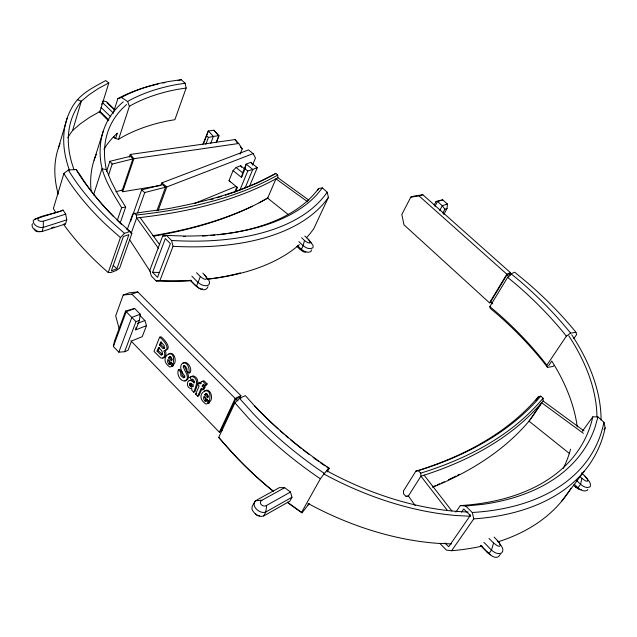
<?xml version="1.0" encoding="UTF-8"?>
<svg xmlns="http://www.w3.org/2000/svg" width="637" height="637" viewBox="0 0 637 637"><rect width="100%" height="100%" fill="white"/><g stroke="black" fill="none" stroke-linecap="round" stroke-linejoin="round"><path stroke-width="0.96" d="M42.058 231.518L65.507 223.929L66.766 219.861L65.699 214.136L43.332 221.206L43.284 227.393L42.058 231.518C37.901 232.409 31.396 229.312 32.073 224.495L32.678 223.754M601.002 419.871L601.049 417.928A229.949 136.557 29.2 0 0 571.747 334.823M443.766 214.526L447.015 208.554L447.429 204.031L442.691 199.851L436.066 201.451L434.187 204.955M311.509 249.839L310.88 251.583C305.76 254.219 300.696 248.788 297.431 245.532M140.029 315.594L144.87 320.515L146.502 325.618L135.8 329.87L136.143 327.251M135.8 329.87L139.439 320.3L140.228 314.168L134.638 308.491L125.553 311.047L114.453 341.161L113.378 346.488L118.816 352.173L124.613 351.712L128.037 350.302L131.58 340.986L142.242 336.67L146.502 325.618M189.842 377.407L193.13 375.798C201.013 378.537 196.729 386.38 194.954 391.659L193.759 392.217C195.543 386.938 199.819 379.087 191.928 376.34L189.842 377.407L191.538 379.779L192.732 379.23M290.504 492.035L266.656 505.38L265.796 512.029L263.694 515.97C259.617 517.594 255.254 514.529 253 511.24C249.879 507.418 253.964 504.122 255.461 500.786L279.388 487.616L284.659 487.695L290.504 492.035L291.977 497.234L289.843 501.144L263.694 515.97M181.752 371.22L180.558 371.753L180.948 375.758L183.544 377.876L184.69 377.096L184.841 376.085C173.184 362.111 190.16 356.616 189.117 373.035L186.872 370.917L186.928 368.696L185.757 366.848L184.228 365.861L183.337 366.363C183.814 370.981 190.853 376.913 185.248 381.109C180.064 381.459 176.592 374.429 178.328 369.858L179.53 369.325L181.752 371.22L182.142 375.225L184.738 377.343M184.865 380.679C192.756 379.23 185.471 369.938 184.531 365.829L184.881 365.415L183.679 365.941M34.764 229.025L34.653 229.583C35.266 231.852 38.371 232.043 40.282 231.51M579.829 476.436L581.884 478.331L580.602 484.271L577.998 487.719L575.386 486.947L573.332 485.036M207.996 286.754C204.111 295.218 192.947 283.576 190.28 280.065M189.635 384.39L190.447 383.235L193.377 384.804L192.286 386.763L191.363 386.906L189.691 385.09L189.635 384.39L190.981 383.227L189.786 383.777M244.99 169.227L240.651 165.724L236.104 167.507L233.062 170.589L241.511 177.444L242.625 172.794L246.161 164.139L250.699 162.355L257.276 167.642L249.656 185.964M241.511 177.444L245.038 168.805L246.161 164.139L252.762 169.458L257.276 167.642L256.178 167.65M301.604 237.744L304.502 240.46L303.124 245.619L301.412 249.282L300.25 249.616L296.842 246.4M460.312 505.587A277.78 163.136 27 0 0 592.84 416.821L597.952 416.94L603.98 422.331L603.709 423.326A275.925 162.093 27.5 0 1 473.912 512.379L472.304 512.546L465.719 506.049L460.312 505.587L455.869 512.14M597.952 416.94L594.942 427.594A282.302 165.262 27 0 1 482.735 504.353L465.719 506.049M500.3 554.246C495.451 563.96 484.136 548.282 480.457 545.463M58.437 147.951L67.148 118.179M488.961 538.432L493.579 543.011L491.509 550.034L488.89 553.649L480.561 545.336M67.761 137.831A199.285 111.937 23.2 0 1 72.594 130.537L81.321 101.211L89.092 94.73L98.528 88.416L108.816 82.898L105.718 80.588C93.83 87.046 80.604 93.48 73.255 105.352A209.557 113.641 23.4 0 0 69.353 169.944M113.529 216.588A247.897 129.908 24.1 0 1 80.119 175.032L76.161 169.498L68.39 169.991L63.923 173.415L53.389 208.506L55.777 212.463M108.816 82.898L99.929 111.523L89.713 117.288L80.326 123.833L72.594 130.537M94.093 160.19L103.385 130.784M113.33 112.845L117.837 98.687L119.103 97.939A264.1 147.903 25.5 0 1 158.056 84.044M93.504 194.994L101.944 168.813L106.363 169.617L111.037 181.107L117.622 193.974L125.68 207.049L120.186 222.998M106.554 171.496L109.867 161.32L130.577 156.232L132.894 158.924L122.36 189.993L115.846 191.753M113.362 137.074L115.592 138.571L118.609 139.304L129.383 106.339L127.623 101.53L121.524 97.493L117.837 98.687M108.545 175.167L112.184 164.059L132.894 158.924M129.319 157.204L130.243 154.449L235.053 139.583L238.716 143.492L242.227 148.891L240.085 154.202M160.819 185.423L122.686 191.737L133.905 158.693L130.243 154.449M117.447 219.924L121.635 207.702C112.892 193.043 102.676 178.041 100.622 160.707A208.721 113.219 24.4 0 1 123.244 101.84M108.242 272.532L120.409 237.577L124.47 233.365L130.059 231.422L131.851 233.588L119.541 268.312L116.276 270.502L110.758 272.564L108.242 272.532C91.648 258.089 76.305 242.116 63.493 224.192L65.507 223.929M127.241 229.575L132.711 213.992C146.733 210.783 161.726 210.345 175.939 207.121C189.141 204.581 202.24 201.539 215.171 197.884C236.136 191.769 256.807 184.181 275.869 173.423L277.708 175.111L277.931 177.739L308.857 200.145M130.609 221.254L141.605 189.914L162.419 184.619L165.509 187.206L156.877 210.863M116.89 268.766L128.937 234.599L123.355 236.55L111.371 270.821L116.89 268.766L113.235 265.47M137.56 212.822L144.726 192.549L165.509 187.206M131.126 233.532L136.644 217.95L136.302 215.035L134.383 213.1M121.524 97.493L122.822 96.72A260.82 145.459 25.5 0 1 168.94 81.472L181.171 79.673L185.112 83.264L186.155 88.033L174.888 119.684L166.512 121.157A259.092 151.327 25.9 0 0 120.576 138.046L118.609 139.304M161.225 184.69L161.886 182.867L248.502 149.91L253.144 153.621L255.485 157.984L252.57 165.047M239.639 398.308L240.89 395.649L137.783 291.961L129.136 292.861L123.228 295.027L115.687 315.809L119.143 328.7M158.08 210.72L166.775 186.952L253.144 153.621M113.378 346.488L126.214 311.692L134.638 308.491M118.816 352.173L131.819 317.417L140.228 314.168M306.341 237.896A252.085 133.874 18.2 0 0 313.85 228.524L328.413 197.359L327.211 192.239L322.402 187.899L316.613 194.954A260.453 131.079 18.4 0 1 183.989 236.024L166.512 235.435L162.69 235.921L149.822 270.295L151.264 275.925L156.161 280.965L157.785 280.989A248.072 132.17 18.1 0 0 191.578 280.638M152.617 272.325L165.333 238.564L170.39 243.637L157.53 277.374L152.617 272.325L159.298 272.437M202.908 144.265L208.323 130.967L213.897 130.227L218.945 135.665L216.277 142.584M124.613 351.712L135.968 321.653L139.439 320.3M203.792 142.959L206.229 136.501M206.929 134.654L208.323 130.967L213.379 136.429L218.945 135.665L216.445 142.075M205.783 144.384L208.418 137.449L213.379 136.429L210.728 143.373M156.161 280.965L159.887 280.638L173.049 246.304L171.584 240.507L166.512 235.435M196.562 272.747L200.329 276.53L196.467 286.324L190.694 280.567M159.616 337.228L153.987 351.393L160.58 357.914L162.706 358.249C165.317 356.855 165.214 353.129 163.805 350.883C171.831 349.442 162.602 338.98 159.616 337.228L160.835 336.726C163.813 338.486 173.041 348.933 165.015 350.374C166.424 352.619 166.52 356.338 163.908 357.731L162.825 357.827M157.036 351.186L158.549 347.412C160.261 349.172 164.242 352.237 161.583 354.809L160.731 354.761L157.036 351.186L158.247 350.676L159.449 347.667M159.489 345.055L160.803 341.766L164.306 345.724L163.964 348.16L162.475 348.041L159.489 345.055L160.699 344.553L161.687 342.093M235.674 191.721L237.394 187.493L229.017 180.661L233.062 170.589M234.758 192.048L236.821 187.007L237.394 187.493M239.958 189.993L247.761 171.003L252.762 169.458L245.157 187.835M153.549 236.184C193.146 229.36 232.609 218.26 267.644 198.147L275.956 178.822L307.735 201.857M201.252 383.434L200.09 382.24L198.895 382.789L197.964 384.915L199.134 386.102L195.615 394.12L197.701 396.262L198.887 395.696L202.025 388.578M197.701 396.262L201.228 388.252L202.805 389.852L203.991 389.295L204.931 387.177L203.354 385.576L204.015 384.246M202.805 389.852L203.736 387.734L202.168 386.126L202.821 384.796L203.506 384.621L204.835 386.102L206.03 385.544L207.144 383.936L203.983 380.743L202.184 381.523M169.41 364.173L171.552 363.066L169.41 364.173L168.439 363.703L167.555 361.856L167.818 359.475L172.93 364.698C177.715 343.996 155.563 357.731 169.983 367.087L173.391 365.59L172.006 363.695M317.767 190.248L318.588 188.464L322.402 187.899M130.888 340.843L219.375 432.236L235.188 398.443L240.89 395.649M240.85 398.451L239.361 397.193L235.754 398.961L220.872 430.716L222.305 429.991M273.48 491.27C253.454 475.242 235.157 457.087 218.73 437.396L234.918 402.895L239.504 398.316L245.372 395.633L256.066 407.529A275.088 157.841 30.2 0 0 277.939 428.812M209.167 401.796C214.43 381.061 191.092 394.351 206.054 404.097L209.557 402.616L207.662 400.028L205.48 401.159L204.477 400.649L203.569 398.762L203.88 396.381L209.167 401.796L210.353 401.222C213.499 397.384 210.019 387.368 204.533 390.903M509.465 274.364L510.484 272.684L422.849 194.755L414.607 195.957L410.817 197.12L401.828 214.478L403.969 224.805L489.511 302.838L491.318 302.049M434.983 206.253L437.531 201.499L442.691 199.851M439.713 210.465L442.277 205.711L447.429 204.031M442.747 213.196L444.889 209.247L447.015 208.554M309.248 503.541L302.026 512.817L301.572 512.379L320.379 478.753L328.78 467.861L324.798 465.273A279.555 159.879 30.2 0 1 254.521 405.809M307.743 505.364L308.587 503.859M327.171 471.977L329.098 468.537L328.78 467.861M168.534 357.859L169.697 356.537L171.05 357.023L171.855 358.703L171.584 360.98L168.534 357.859L170.254 356.433M489.511 302.838L506.861 274.197L510.484 272.684M510.667 275.224L509.297 273.83L507.004 274.786L490.681 301.707L492.68 303.801M554.254 365.479L552.892 366.458L547.525 367.39L545.567 364.77A293.88 192.071 29.1 0 0 498.612 315.395L490.172 308.252L489.861 306.596L507.641 277.342L511.121 273.83L514.648 272.206L527.173 282.533A291.467 180.375 29.3 0 1 574.59 330.595L575.959 332.323L576.581 334.592L573.857 338.605M204.644 394.781L205.886 393.491L207.296 394.016L208.116 395.736L207.805 398.014L204.644 394.781L206.388 393.324M415.857 471.173L403.46 490.96L403.635 493.97L406.048 496.406L408.413 495.952L420.914 476.197L420.746 473.124L418.278 470.671L415.857 471.173C461.841 457.032 506.909 433.908 538.432 396.716L540.765 396.142L543.066 398.229L543.138 400.992C511.845 438.439 466.873 461.865 420.914 476.197L447.453 510.54M547.525 367.39L546.817 365.272L566.341 336.169L570.553 333.151L575.959 332.323M548.696 365.654L551.777 361.068A218.3 133.993 29.5 0 1 577.241 426.925M535.709 400.721L538.432 396.716M461.538 512.188L463.736 508.971L470.289 515.46L448.703 546.769L444.897 542.915M531.067 418.597L540.94 404.192M204.835 386.102L205.95 384.493L207.144 383.936M440.095 543.679L446.41 550.097L451.649 550.71L473.745 518.884A279.372 164.8 27.5 0 0 605.15 427.857L603.98 422.331M582.337 431.241L592.84 416.821M603.964 429.457L605.15 427.857M561.348 501.637L584.002 471.491M327.211 192.239L326.677 192.9A253.916 128.754 18.6 0 1 173.24 240.555L171.584 240.507M587.768 489.646L587.083 490.482C582.122 492.576 577.719 487.393 574.47 484.431M530.008 419.99C504.448 450.773 469.326 472.208 432.634 487.249M543.066 398.229C511.853 435.748 466.754 459.006 420.746 473.124M540.765 396.142C509.17 433.224 464.198 456.403 418.278 470.671M189.205 380.647L191.004 380.01L194.564 382.041M168.455 354.084C173.782 350.43 177.054 360.454 174.124 364.173L172.93 364.698M182.946 362.947C187.604 360.271 192.31 368.313 190.312 372.494L189.117 373.035M191.538 379.779L192.493 379.302L193.497 379.931L194.508 381.834L194.142 383.06C187.278 375.026 184.173 388.331 191.912 388.729L191.705 390.107L193.759 392.217M305.832 251.87L304.884 252.204L303.18 251.679L300.25 249.616M172.316 366.386L173.391 365.59M284.659 487.695L261.934 500.26C257.475 502.896 263.344 507.944 266.656 505.38M202.486 288.72L201.356 289.126L199.461 288.553L196.339 286.284M208.426 403.388L209.557 402.616M129.383 106.339L131.357 105.137A264.506 148.365 25.9 0 1 177.699 89.331L186.155 88.033M127.623 101.53L129.566 100.359A268.782 150.26 25.9 0 1 176.656 84.538L185.112 83.264M259.052 202.861L267.922 197.852M291.977 497.234L265.796 512.029C260.087 514.489 250.46 506.057 255.461 500.786L261.934 500.26M277.931 177.739C234.735 201.841 185.391 212.479 136.644 217.95L158.525 248.462M457.684 475.194L459.404 474.254M277.708 175.111C234.504 199.254 185.088 209.716 136.302 215.035M101.418 104.046L103.106 103.17L113.474 113.155M219.375 432.236L221.795 430.994M65.699 214.136L63.023 210.099C53.627 214.343 41.859 214.653 33.267 220.362C32.606 225.18 39.12 228.277 43.284 227.393L66.766 219.861M275.869 173.423L256.807 183.145L236.51 191.403M448.44 479.772L455.988 476.078M204.477 400.649L205.663 400.084L207.168 400.442M204.979 401.031L206.165 400.466M195.615 394.12L196.801 393.562M203.736 387.734L204.931 387.177M202.168 386.126L203.354 385.576M190.821 386.699L192.549 386.356L191.363 386.906M189.691 385.09L190.885 384.541L190.829 383.84M189.937 385.759L191.132 385.21L192.016 386.149M190.344 386.325L191.538 385.775M252.34 206.245C220.84 221.015 186.92 230.061 152.681 235.722M183.337 366.363L184.531 365.829M183.217 367.008L184.419 366.474M432.865 486.748L435.485 485.609M437.237 484.845L439.849 483.698M441.6 482.942L444.22 481.795M168.439 363.703L169.641 363.178L170.605 363.655M168.924 364.069L170.127 363.552M161.153 354.881L162.785 354.291L161.583 354.809M39.486 217.448L37.782 218.706L38.204 220.33L40.505 221.365L43.332 221.206M163.032 348.359L164.744 347.898L163.534 348.407M60.706 211.054L63.023 210.099M194.858 203.362L235.881 186.49M193.067 386.38L193.481 386.213M137.512 323.405L144.87 320.515M123.228 295.027L131.875 294.143L137.783 291.961M225.339 195.233L235.579 191.721M406.048 496.406L407.21 496.016M178.105 80.668L181.171 79.673M51.422 227.911L54.209 227.011M34.844 219.136L59.782 211.341M410.817 197.12L419.066 195.925L422.849 194.755M217.169 197.725L221.708 196.339M581.183 489.757L578.842 489.415L575.386 486.947M205.48 401.159L206.476 400.593L208.371 403.189M210.68 199.596L213.538 198.832M121.635 207.702L125.68 207.049M133.905 158.693L238.716 143.492M103.083 100.75L106.642 101.864L114.803 109.62M259.49 515.819L257.444 515.556L255.341 513.796M436.066 201.451L437.531 201.499L442.277 205.711L444.889 209.247M451.474 543.894L438.065 543.353A226.111 139.288 29.3 0 1 308.029 503.453M162.363 354.371L158.247 350.676M77.292 99.619L81.321 101.211A202.773 109.875 23.3 0 0 74.107 169.872M164.242 347.858L160.699 344.553M490.777 554.811L487.05 552.04M326.677 466.969L329.098 468.537M324.185 473.243L321.526 471.507A274.603 158.605 30.2 0 1 252.738 413.11L239.504 398.316M320.379 478.753L317.799 477.065A278.043 161.257 30.3 0 1 248.112 417.713L234.918 402.895M301.572 512.379L287.446 502.163M302.026 512.817L299.454 511.121A267.699 161.973 30.6 0 1 287.462 502.45M543.138 400.992L583.986 430.899M583.365 433.335L541.625 402.743L528.997 421.168L569.701 453.711M107.135 102.939L114.19 109.548M267.644 198.147L288.33 214.621M229.017 180.661L230.363 181.736M113.649 136.812L115.647 138.412L117.335 133.213A198.656 111.722 24.3 0 0 103.935 149.337M245.038 168.805L247.761 171.003M236.104 167.507L242.625 172.794M511.121 273.83L519.824 281.013A302.034 188.823 28.9 0 1 568.507 330.531L570.553 333.151M507.641 277.342L516.352 284.556A297.129 186.315 28.9 0 1 564.263 333.493L566.341 336.169M161.886 182.867L166.775 186.952M489.861 306.596L498.349 313.77A290.313 189.038 29.1 0 1 544.81 362.596L546.817 365.272M141.605 189.914L144.726 192.549M304.502 240.46L307.456 242.53L309.168 243.063L310.115 242.729L309.009 240.03L304.797 236.008M581.884 478.331L585.363 480.808L587.163 481.325L587.967 480.728L586.908 478.196L581.565 472.909M235.754 398.961L237.991 400.864M178.328 369.858L180.558 371.753M130.059 231.422L121.038 223.468A251.862 131.517 24.1 0 1 77.61 172.03L76.161 169.498M126.309 228.691L131.851 233.588M124.47 233.365L111.467 221.851A246.567 129.415 23.8 0 1 69.345 171.679L68.39 169.991M120.409 237.577L107.438 226.055A249.68 131.612 23.7 0 1 64.847 175.056L63.923 173.415M419.066 195.925L506.861 274.197M200.329 276.53L203.466 278.807L205.369 279.38L206.507 278.99L206.189 276.872L202.789 273.074M493.579 543.011L497.338 545.79L499.36 546.331L500.332 545.614L499.352 542.684L494.121 537.079M218.73 437.396L233.11 453.568A267.699 161.973 30.6 0 0 272.867 491.008M576.318 480.29C579.829 483.324 584.36 489.224 589.711 487.05L590.388 486.214C591.47 481.962 586.741 479.319 584.973 476.07M309.877 241.542L312.934 245.094L313.125 247.164L312.608 247.936C307.329 250.604 302.217 244.895 298.857 241.614M100.988 107.39L110.75 116.826M99.81 111.204L108.847 119.971M99.38 111.626L108.37 120.672M125.553 311.047L135.968 321.653M483.841 542.406C488.675 546.227 494.105 556.077 501.709 552.988C505.515 548.584 499.121 543.974 497.33 540.256M206.388 277.74L207.694 279.046L204.716 275.009M191.856 276.155C195.893 280.025 199.843 286.021 206.197 285.734C209.119 285.894 210.632 282.47 208.745 280.32M131.875 294.143L235.188 398.443M507.004 274.786L509.059 276.88M198.895 382.789L200.066 383.984L201.539 381.444L202.789 381.292L205.95 384.493M169.737 357.333L172.181 359.833M205.831 394.215L208.363 396.795M240.404 146.948L242.227 148.891M218.77 136.047L213.897 130.227M206.332 135.187L208.418 137.449M250.699 162.355L252.913 164.848M103.106 103.17L102.231 101.617M109.867 161.32L112.184 164.059M121.5 190.32L122.686 191.737M308.197 239.186L311.206 242.785M424.123 475.154L451.864 510.946M170.35 363.584L172.189 366.116M140.092 217.551L159.696 244.783M408.413 495.952L415.236 505.635M205.663 400.084L204.732 397.018M169.641 363.178L168.717 360.16M99.173 111.292L100.144 112.693M235.053 139.583L237.068 142.672M129.717 239.854L150.611 272.103M107.263 102.366L108.011 103.608M240.651 165.724L241.519 167.268M190.885 384.541L191.132 385.21M469.955 514.561L470.544 516.265L456.944 515.572A230.459 137.21 29.2 0 1 323.54 473.785M472.304 512.546L473.745 518.884M299.414 244.6A252.085 133.874 18.2 0 1 207.519 279.141M191.323 280.455A252.085 133.874 18.2 0 1 159.887 280.638M240.324 272.899A248.072 132.17 18.1 0 1 208.172 279.102M328.413 197.359A257.125 130.935 18.6 0 1 173.049 246.304M318.588 188.464A256.345 129.47 18.3 0 1 217.607 234.814M214.78 235.109A256.345 129.47 18.3 0 1 211.038 235.451M207.248 235.746A256.345 129.47 18.3 0 1 202.439 236.056M185.367 236.558A256.345 129.47 18.3 0 1 183.44 236.558M165.708 236.088A256.345 129.47 18.3 0 1 162.69 235.921M162.937 83.025A264.1 147.903 25.5 0 1 164.911 82.651M106.363 169.617A202.12 109.652 24.4 0 1 126.652 104.524M91.075 190.543A205.138 115.345 24.4 0 1 96.362 154.281M58.222 194.181A205.95 115.767 23.2 0 1 60.053 143.699M121.372 224.256A247.897 129.908 24.1 0 1 117.033 220.076M568.777 335.795A222.48 131.986 29.3 0 1 596.941 416.343M325.061 465.918A275.088 157.841 30.2 0 1 320.252 462.566M318.659 461.443A275.088 157.841 30.2 0 1 313.133 457.454M309.24 454.563A275.088 157.841 30.2 0 1 303.101 449.881M301.588 448.695A275.088 157.841 30.2 0 1 290.44 439.681M288.266 437.85A275.088 157.841 30.2 0 1 285.272 435.294M283.784 434.004A275.088 157.841 30.2 0 1 280.113 430.763M468.123 511.981A223.292 133.022 29.2 0 1 327.06 470.934M570.951 488.149A273.337 167.714 27.6 0 1 497.951 541.856M482.09 546.124A273.337 167.714 27.6 0 1 451.649 550.71M570.561 449.173A271.808 166.058 27 0 1 563.275 468.386"/></g></svg>
